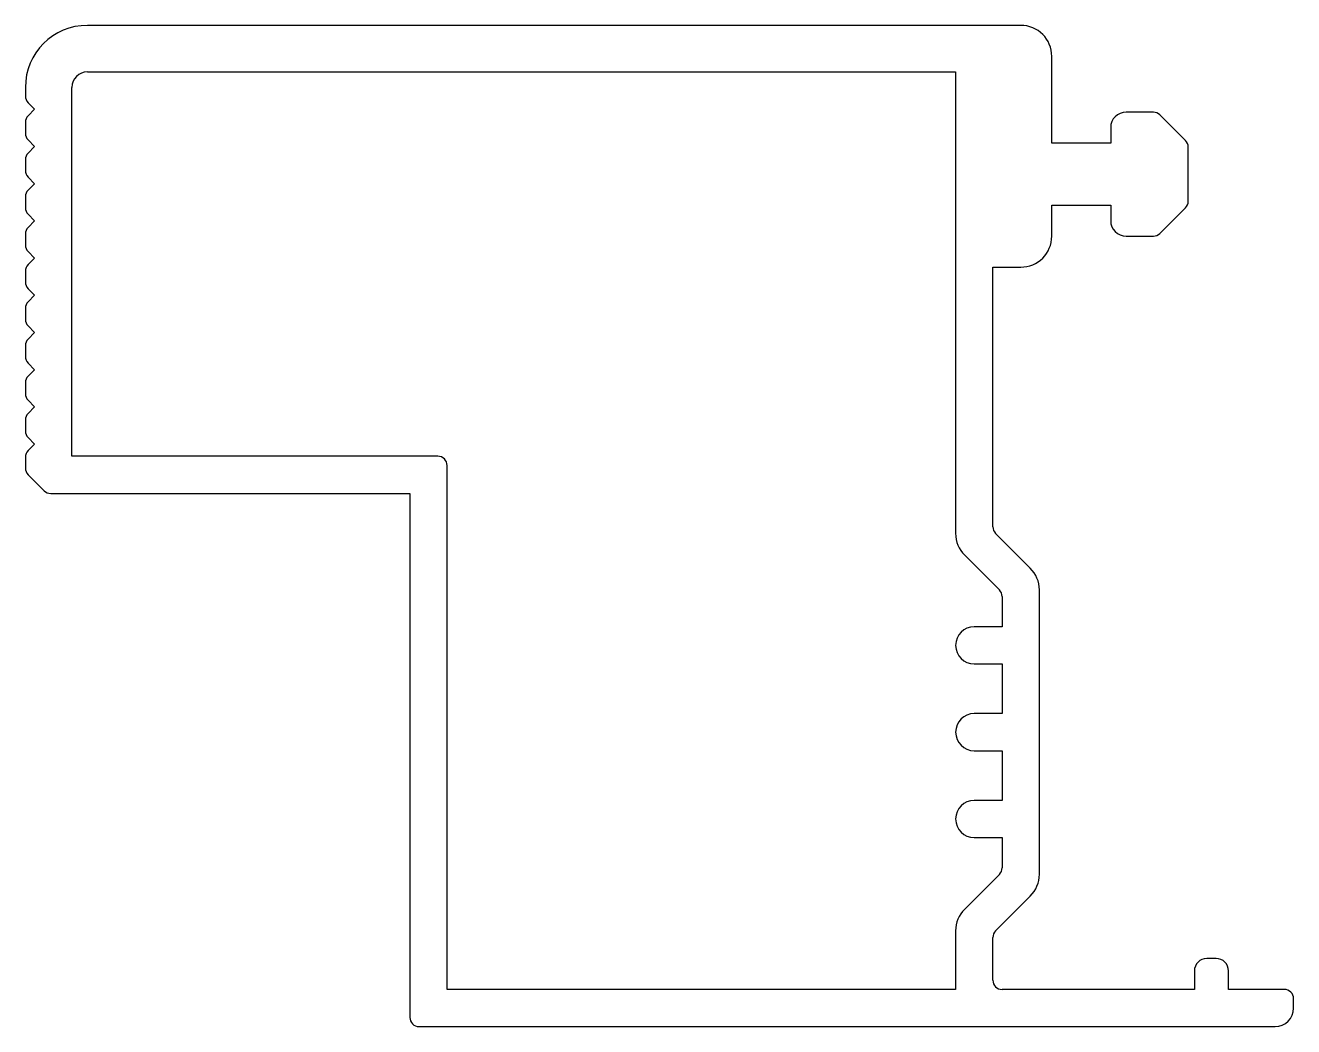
# Model space of a CAD drawing. Extents: x 1.9 to 42.8, y 1.7 to 34.
import ezdxf

# ---------------------------------------------------------------- set-up
doc = ezdxf.new("R2010")
doc.units = 0
doc.layers.get('0').update_dxf_attribs({"linetype": 'CONTINUOUS'})

msp = doc.modelspace()

# ---------------------------------------------------------------- linework, layer by layer
for p, q in [((34.012, 34.021), (3.912, 34.021)), ((35.012, 30.221), (35.012, 33.021)), ((3.912, 32.521), (31.912, 32.521)), ((31.912, 32.521), (31.912, 17.635)), ((1.912, 32.021), (1.912, 31.739)), ((3.412, 20.121), (3.412, 32.021)), ((2, 31.527), (2.212, 31.314)), ((2.212, 31.314), (2, 31.102)), ((38.288, 31.221), (37.412, 31.221)), ((39.324, 30.309), (38.5, 31.133)), ((1.912, 30.89), (1.912, 30.539)), ((36.912, 30.721), (36.912, 30.217)), ((2, 30.327), (2.212, 30.114)), ((2.212, 30.114), (2, 29.902)), ((36.912, 30.217), (35.012, 30.221)), ((39.412, 28.345), (39.412, 30.097)), ((1.912, 29.69), (1.912, 29.339)), ((2, 29.127), (2.212, 28.914)), ((2.212, 28.914), (2, 28.702)), ((1.912, 28.49), (1.912, 28.139)), ((35.012, 28.221), (36.912, 28.225)), ((35.012, 27.221), (35.012, 28.221)), ((36.912, 28.225), (36.912, 27.721)), ((2, 27.927), (2.212, 27.714)), ((38.5, 27.309), (39.324, 28.133)), ((2.212, 27.714), (2, 27.502)), ((1.912, 27.29), (1.912, 26.939)), ((37.412, 27.221), (38.288, 27.221)), ((2, 26.727), (2.212, 26.514)), ((2.212, 26.514), (2, 26.302)), ((33.112, 17.845), (33.112, 26.221)), ((33.112, 26.221), (34.012, 26.221)), ((1.912, 26.09), (1.912, 25.739)), ((2, 25.527), (2.212, 25.314)), ((2.212, 25.314), (2, 25.102)), ((1.912, 24.89), (1.912, 24.539)), ((2, 24.327), (2.212, 24.114)), ((2.212, 24.114), (2, 23.902)), ((1.912, 23.69), (1.912, 23.339)), ((2, 23.127), (2.212, 22.914)), ((2.212, 22.914), (2, 22.702)), ((1.912, 22.49), (1.912, 22.139)), ((2, 21.927), (2.212, 21.714)), ((2.212, 21.714), (2, 21.502)), ((1.912, 21.29), (1.912, 20.939)), ((2, 20.727), (2.212, 20.514)), ((2.212, 20.514), (2, 20.302)), ((1.912, 20.09), (1.912, 19.739)), ((15.212, 20.121), (3.412, 20.121)), ((15.512, 2.921), (15.512, 19.821)), ((2, 19.527), (2.518, 19.009)), ((2.73, 18.921), (14.312, 18.921)), ((14.312, 18.921), (14.312, 2.021)), ((34.319, 16.514), (33.2, 17.633)), ((32.205, 16.928), (33.324, 15.809)), ((33.412, 15.597), (33.412, 14.621)), ((34.612, 6.635), (34.612, 15.807)), ((33.412, 14.621), (32.512, 14.621)), ((32.512, 13.421), (33.412, 13.421)), ((33.412, 13.421), (33.412, 11.821)), ((33.412, 11.821), (32.512, 11.821)), ((32.512, 10.621), (33.412, 10.621)), ((33.412, 10.621), (33.412, 9.021)), ((33.412, 9.021), (32.512, 9.021)), ((32.512, 7.821), (33.412, 7.821)), ((33.412, 7.821), (33.412, 6.845)), ((33.324, 6.633), (32.205, 5.514)), ((33.2, 4.809), (34.319, 5.928)), ((31.912, 4.807), (31.912, 2.921)), ((33.112, 3.221), (33.112, 4.597)), ((40.312, 3.921), (40.012, 3.921)), ((39.612, 3.521), (39.612, 2.921)), ((40.712, 2.921), (40.712, 3.521)), ((31.912, 2.921), (15.512, 2.921)), ((39.612, 2.921), (33.412, 2.921)), ((42.512, 2.921), (40.712, 2.921)), ((42.812, 2.321), (42.812, 2.621)), ((14.612, 1.721), (42.212, 1.721))]:
    msp.add_line(p, q)
for centre, radius, start, end in [((3.912, 32.021), 2, 90, 180), ((34.012, 33.021), 1, 0, 90), ((3.912, 32.021), 0.5, 90, 180), ((2.212, 31.739), 0.3, 180, 225), ((2.212, 30.89), 0.3, 135, 180), ((37.412, 30.721), 0.5, 90, 180), ((38.288, 30.921), 0.3, 45, 90), ((2.212, 30.539), 0.3, 180, 225), ((39.112, 30.097), 0.3, 0, 45), ((2.212, 29.69), 0.3, 135, 180), ((2.212, 29.339), 0.3, 180, 225), ((2.212, 28.49), 0.3, 135, 180), ((39.112, 28.345), 0.3, 315, 0), ((2.212, 28.139), 0.3, 180, 225), ((2.212, 27.29), 0.3, 135, 180), ((37.412, 27.721), 0.5, 180, 270), ((34.012, 27.221), 1, 270, 360), ((38.288, 27.521), 0.3, 270, 315), ((2.212, 26.939), 0.3, 180, 225), ((2.212, 26.09), 0.3, 135, 180), ((2.212, 25.739), 0.3, 180, 225), ((2.212, 24.89), 0.3, 135, 180), ((2.212, 24.539), 0.3, 180, 225), ((2.212, 23.69), 0.3, 135, 180), ((2.212, 23.339), 0.3, 180, 225), ((2.212, 22.49), 0.3, 135, 180), ((2.212, 22.139), 0.3, 180, 225), ((2.212, 21.29), 0.3, 135, 180), ((2.212, 20.939), 0.3, 180, 225), ((2.212, 20.09), 0.3, 135, 180), ((15.212, 19.821), 0.3, 0, 90), ((2.212, 19.739), 0.3, 180, 225), ((2.73, 19.221), 0.3, 225, 270), ((32.912, 17.635), 1, 180, 225), ((33.412, 17.845), 0.3, 180, 225), ((33.612, 15.807), 1, 0, 45), ((33.112, 15.597), 0.3, 0, 45), ((32.512, 14.021), 0.6, 90, 270), ((32.512, 11.221), 0.6, 90, 270), ((32.512, 8.421), 0.6, 90, 270), ((33.112, 6.845), 0.3, 315, 0), ((33.612, 6.635), 1, 315, 0), ((32.912, 4.807), 1, 135, 180), ((33.412, 4.597), 0.3, 135, 180), ((40.012, 3.521), 0.4, 90, 180), ((40.312, 3.521), 0.4, 0, 90), ((33.412, 3.221), 0.3, 180, 270), ((42.512, 2.621), 0.3, 0, 90), ((42.212, 2.321), 0.6, 270, 0), ((14.612, 2.021), 0.3, 180, 270)]:
    msp.add_arc(centre, radius, start, end)

doc.saveas('drawing.dxf')
